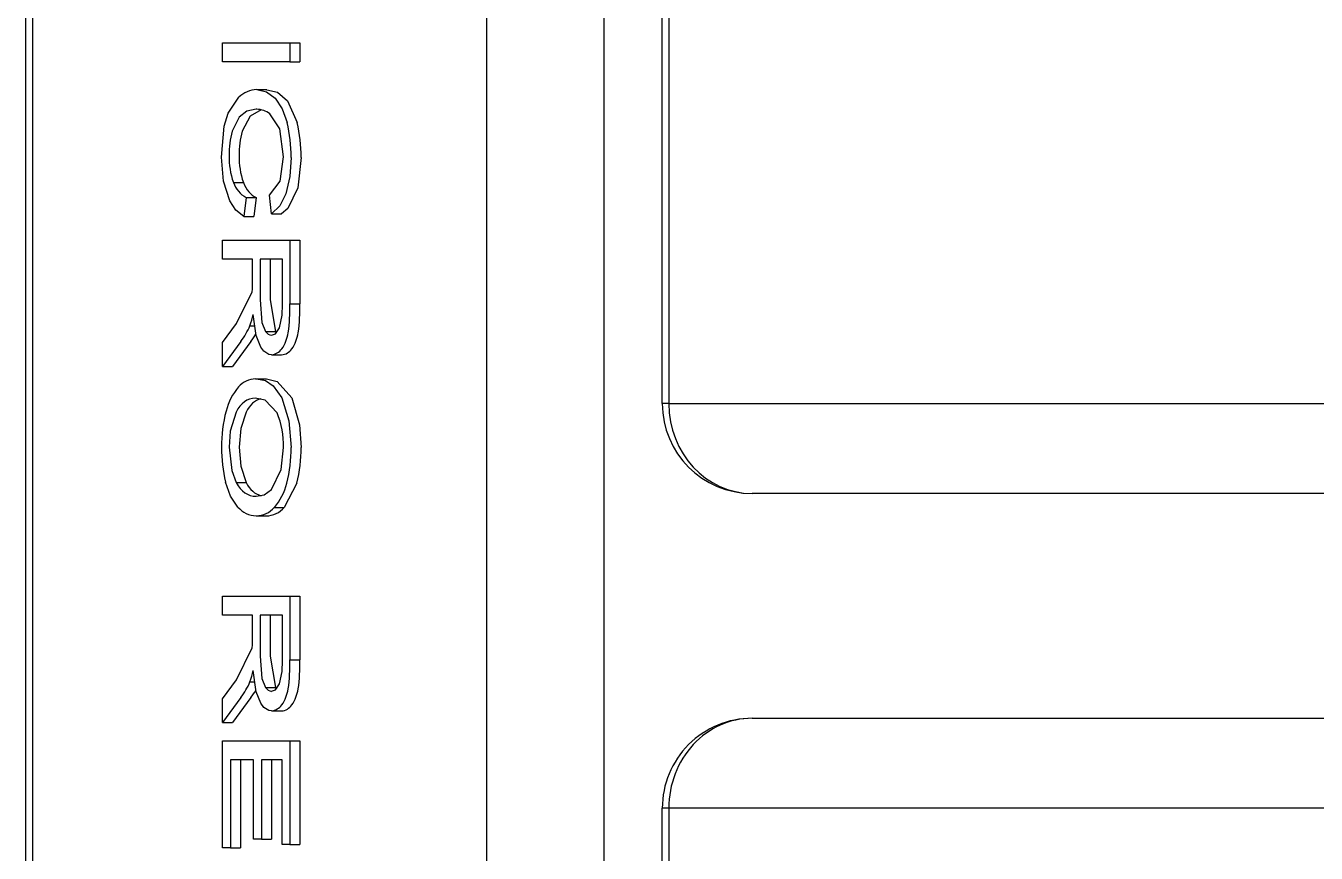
# Model space of a CAD drawing. Header units: inches. Extents: x 47316 to 59086, y 3141 to 11743.
# Drawn here: x 51897.58 to 51903.35, y 9009.59 to 9013.29 of the extents above; entities that cross this region are included whole.
import ezdxf

# ---------------------------------------------------------------- set-up
doc = ezdxf.new("R2010")
doc.units = ezdxf.units.IN
doc.header["$MEASUREMENT"] = 0
doc.layers.add('___SHELL', color=7, linetype='Continuous')

msp = doc.modelspace()

# ---------------------------------------------------------------- linework, layer by layer
at = {"layer": '___SHELL', "color": 0, "linetype": 'ByBlock', "lineweight": -2, "ltscale": 0.3375}
for p, q in [((51900.4246, 9011.6012), (51900.4246, 9017.0239)), ((51900.4538, 9017.0239), (51900.4538, 9011.6012)), ((51900.4246, 9004.3708), (51900.4246, 9009.7936)), ((51900.4538, 9009.7936), (51900.4538, 9004.3708))]:
    msp.add_line(p, q, dxfattribs=at)
at = {"layer": '___SHELL', "color": 0, "linetype": 'ByBlock', "lineweight": -2}
for p, q in [((51897.5796, 9006.9459), (51897.5796, 9015.3813)), ((51897.6088, 9015.3813), (51897.6089, 9006.9459)), ((51899.6402, 9006.9459), (51899.6402, 9015.3813)), ((51900.1631, 9015.3813), (51900.1631, 9006.9459)), ((51898.6122, 9013.0034), (51898.6562, 9012.9936)), ((51898.6562, 9012.9936), (51898.6944, 9012.965)), ((51898.6569, 9013.0033), (51898.7047, 9012.9918)), ((51898.7047, 9012.9918), (51898.749, 9012.9529)), ((51898.4839, 9012.8985), (51898.5315, 9012.9694)), ((51898.6944, 9012.965), (51898.7258, 9012.9173)), ((51898.749, 9012.9529), (51898.7921, 9012.8563)), ((51898.4665, 9012.8408), (51898.4839, 9012.8985)), ((51898.5336, 9012.8801), (51898.5025, 9012.8181)), ((51898.5678, 9012.9068), (51898.5336, 9012.8801)), ((51898.5826, 9012.885), (51898.5472, 9012.818)), ((51898.6092, 9012.9158), (51898.5678, 9012.9068)), ((51898.6323, 9012.9132), (51898.5826, 9012.885)), ((51898.7145, 9012.8278), (51898.6701, 9012.8958)), ((51898.7258, 9012.9173), (51898.7475, 9012.8563)), ((51898.4543, 9012.7025), (51898.4665, 9012.8408)), ((51898.7314, 9012.7026), (51898.7145, 9012.8278)), ((51898.4633, 9012.5951), (51898.4543, 9012.7025)), ((51898.7164, 9012.5952), (51898.7314, 9012.7026)), ((51898.7656, 9012.701), (51898.7599, 9012.6148)), ((51898.8103, 9012.701), (51898.7948, 9012.5641)), ((51898.4915, 9012.5069), (51898.4633, 9012.5951)), ((51898.6686, 9012.5314), (51898.7164, 9012.5952)), ((51898.7599, 9012.6148), (51898.7422, 9012.5377)), ((51898.7422, 9012.5377), (51898.7153, 9012.4841)), ((51898.7948, 9012.5641), (51898.7514, 9012.4731)), ((51898.5191, 9012.4655), (51898.4915, 9012.5069)), ((51898.7153, 9012.4841), (51898.6779, 9012.448)), ((51898.7514, 9012.4731), (51898.7226, 9012.448)), ((51898.5549, 9012.437), (51898.5191, 9012.4655)), ((51898.6276, 9012.0642), (51898.6351, 9011.9637)), ((51898.7252, 9011.9957), (51898.7272, 9012.0438)), ((51898.6097, 9011.9049), (51898.5965, 9011.9997)), ((51898.6351, 9011.9637), (51898.6513, 9011.9237)), ((51898.7134, 9011.9396), (51898.7252, 9011.9957)), ((51898.6299, 9011.8529), (51898.6097, 9011.9049)), ((51898.6783, 9011.9066), (51898.6953, 9011.9128)), ((51898.6953, 9011.9128), (51898.7134, 9011.9396)), ((51898.6437, 9011.8348), (51898.6299, 9011.8529)), ((51898.6661, 9011.8207), (51898.6437, 9011.8348)), ((51898.6783, 9011.8192), (51898.6661, 9011.8207)), ((51898.6103, 9011.712), (51898.6503, 9011.7037)), ((51898.6503, 9011.7037), (51898.6853, 9011.6802)), ((51898.6548, 9011.7121), (51898.7036, 9011.6995)), ((51898.6853, 9011.6802), (51898.7235, 9011.6269)), ((51898.7036, 9011.6995), (51898.7681, 9011.6265)), ((51898.6496, 9011.6163), (51898.6054, 9011.6248)), ((51898.7025, 9011.56), (51898.6496, 9011.6163)), ((51898.7235, 9011.6269), (51898.7558, 9011.5242)), ((51898.7681, 9011.6265), (51898.8036, 9011.5062)), ((51898.5198, 9011.5626), (51898.4935, 9011.4773)), ((51898.5643, 9011.563), (51898.5407, 9011.4896)), ((51898.7558, 9011.5242), (51898.7657, 9011.4055)), ((51898.8036, 9011.5062), (51898.8104, 9011.4055)), ((51898.4935, 9011.4773), (51898.4884, 9011.4063)), ((51898.5407, 9011.4896), (51898.533, 9011.4063)), ((51898.4884, 9011.4063), (51898.5, 9011.3027)), ((51898.533, 9011.4063), (51898.5406, 9011.3219)), ((51898.7206, 9011.3062), (51898.7315, 9011.4051)), ((51898.5406, 9011.3219), (51898.5647, 9011.2488)), ((51898.5, 9011.3027), (51898.5201, 9011.2488)), ((51898.6783, 9011.2179), (51898.7206, 9011.3062)), ((51898.4952, 9011.188), (51898.4729, 9011.2502)), ((51898.645, 9011.1939), (51898.6783, 9011.2179)), ((51898.5276, 9011.1388), (51898.4952, 9011.188)), ((51898.6097, 9011.1871), (51898.645, 9011.1939)), ((51898.6276, 9010.4734), (51898.6351, 9010.3729)), ((51898.7252, 9010.4049), (51898.7272, 9010.453)), ((51898.6097, 9010.3141), (51898.5965, 9010.409)), ((51898.7134, 9010.3488), (51898.7252, 9010.4049)), ((51898.6351, 9010.3729), (51898.6513, 9010.3329)), ((51898.6953, 9010.322), (51898.7134, 9010.3488)), ((51898.6299, 9010.2621), (51898.6097, 9010.3141)), ((51898.6783, 9010.3159), (51898.6953, 9010.322)), ((51898.6437, 9010.244), (51898.6299, 9010.2621)), ((51898.6661, 9010.2299), (51898.6437, 9010.244)), ((51898.6783, 9010.2284), (51898.6661, 9010.2299))]:
    msp.add_line(p, q, dxfattribs=at)
at = {"layer": '___SHELL', "color": 0, "linetype": 'ByBlock', "lineweight": -2, "ltscale": 0.005283}
for p, q in [((51898.4594, 9013.1281), (51898.4594, 9013.213)), ((51898.7604, 9013.213), (51898.7604, 9013.1281)), ((51898.8051, 9013.213), (51898.8051, 9013.1281)), ((51898.4594, 9012.2464), (51898.4594, 9012.3313)), ((51898.4594, 9010.6557), (51898.4594, 9010.7406))]:
    msp.add_line(p, q, dxfattribs=at)
at = {"layer": '___SHELL', "color": 0, "linetype": 'ByBlock', "lineweight": -2, "ltscale": 0.018732}
for p, q in [((51898.4594, 9013.213), (51898.7604, 9013.213)), ((51898.7604, 9013.1281), (51898.4594, 9013.1281)), ((51898.4594, 9012.3313), (51898.7604, 9012.3313)), ((51898.4594, 9010.7406), (51898.7604, 9010.7406)), ((51898.4594, 9010.0939), (51898.7604, 9010.0939))]:
    msp.add_line(p, q, dxfattribs=at)
at = {"layer": '___SHELL', "color": 0, "linetype": 'ByBlock', "lineweight": -2, "ltscale": 0.00278}
for p, q in [((51898.7604, 9013.213), (51898.8051, 9013.213)), ((51898.7604, 9013.1281), (51898.8051, 9013.1281)), ((51898.5077, 9012.5886), (51898.5524, 9012.5886)), ((51898.565, 9012.5219), (51898.6097, 9012.5219)), ((51898.6779, 9012.448), (51898.7226, 9012.448)), ((51898.7604, 9012.3313), (51898.8051, 9012.3313)), ((51898.6513, 9011.9237), (51898.696, 9011.9237)), ((51898.5201, 9011.2488), (51898.5647, 9011.2488)), ((51898.6098, 9011.0997), (51898.6545, 9011.0997)), ((51898.7604, 9010.7406), (51898.8051, 9010.7406)), ((51898.6513, 9010.3329), (51898.696, 9010.3329)), ((51898.7604, 9010.0939), (51898.8051, 9010.0939)), ((51898.7604, 9009.6308), (51898.8051, 9009.6308))]:
    msp.add_line(p, q, dxfattribs=at)
at = {"layer": '___SHELL', "color": 0, "linetype": 'ByBlock', "lineweight": -2, "ltscale": 0.002777}
msp.add_line((51898.6131, 9013.0034), (51898.6577, 9013.0034), dxfattribs=at)
at = {"layer": '___SHELL', "color": 0, "linetype": 'ByBlock', "lineweight": -2, "ltscale": 0.000195313}
msp.add_line((51898.6124, 9012.9158), (51898.6092, 9012.9158), dxfattribs=at)
at = {"layer": '___SHELL', "color": 0, "linetype": 'ByBlock', "lineweight": -2, "ltscale": 0.005223}
msp.add_line((51898.6779, 9012.448), (51898.6686, 9012.5314), dxfattribs=at)
at = {"layer": '___SHELL', "color": 0, "linetype": 'ByBlock', "lineweight": -2, "ltscale": 0.005317}
msp.add_line((51898.565, 9012.5219), (51898.5549, 9012.437), dxfattribs=at)
at = {"layer": '___SHELL', "color": 0, "linetype": 'ByBlock', "lineweight": -2, "ltscale": 0.005316}
msp.add_line((51898.6097, 9012.5219), (51898.5996, 9012.437), dxfattribs=at)
at = {"layer": '___SHELL', "color": 0, "linetype": 'ByBlock', "lineweight": -2, "ltscale": 0.002783}
for p, q in [((51898.5549, 9012.437), (51898.5996, 9012.437)), ((51898.7603, 9012.0468), (51898.805, 9012.0468)), ((51898.6771, 9011.8192), (51898.7218, 9011.8192)), ((51898.4594, 9011.7669), (51898.5042, 9011.7669)), ((51898.6903, 9011.1371), (51898.735, 9011.1371)), ((51898.7603, 9010.4561), (51898.805, 9010.4561)), ((51898.6771, 9010.2284), (51898.7218, 9010.2284)), ((51898.4594, 9010.1761), (51898.5042, 9010.1761)), ((51898.6327, 9009.6548), (51898.6774, 9009.6548)), ((51898.495, 9009.6159), (51898.5397, 9009.6159))]:
    msp.add_line(p, q, dxfattribs=at)
at = {"layer": '___SHELL', "color": 0, "linetype": 'ByBlock', "lineweight": -2, "ltscale": 0.017682}
for p, q in [((51898.7604, 9012.3313), (51898.7603, 9012.0472)), ((51898.8051, 9012.3313), (51898.8051, 9012.0472)), ((51898.7604, 9010.7406), (51898.7603, 9010.4565)), ((51898.8051, 9010.7406), (51898.8051, 9010.4565))]:
    msp.add_line(p, q, dxfattribs=at)
at = {"layer": '___SHELL', "color": 0, "linetype": 'ByBlock', "lineweight": -2, "ltscale": 0.008319}
for p, q in [((51898.5931, 9012.2464), (51898.4594, 9012.2464)), ((51898.5931, 9010.6557), (51898.4594, 9010.6557))]:
    msp.add_line(p, q, dxfattribs=at)
at = {"layer": '___SHELL', "color": 0, "linetype": 'ByBlock', "lineweight": -2, "ltscale": 0.006116}
msp.add_line((51898.5931, 9012.1482), (51898.5931, 9012.2464), dxfattribs=at)
at = {"layer": '___SHELL', "color": 0, "linetype": 'ByBlock', "lineweight": -2, "ltscale": 0.006198}
for p, q in [((51898.7272, 9012.2464), (51898.6276, 9012.2464)), ((51898.7272, 9010.6557), (51898.6276, 9010.6557))]:
    msp.add_line(p, q, dxfattribs=at)
at = {"layer": '___SHELL', "color": 0, "linetype": 'ByBlock', "lineweight": -2, "ltscale": 0.011343}
for p, q in [((51898.6276, 9012.2464), (51898.6276, 9012.0642)), ((51898.6723, 9012.2464), (51898.6724, 9012.0642))]:
    msp.add_line(p, q, dxfattribs=at)
at = {"layer": '___SHELL', "color": 0, "linetype": 'ByBlock', "lineweight": -2, "ltscale": 0.012613}
msp.add_line((51898.7272, 9012.0438), (51898.7272, 9012.2464), dxfattribs=at)
at = {"layer": '___SHELL', "color": 0, "linetype": 'ByBlock', "lineweight": -2, "ltscale": 0.009886}
msp.add_line((51898.5221, 9011.9582), (51898.5916, 9012.101), dxfattribs=at)
at = {"layer": '___SHELL', "color": 0, "linetype": 'ByBlock', "lineweight": -2, "ltscale": 0.008866}
for p, q in [((51898.6724, 9012.0642), (51898.696, 9011.9237)), ((51898.6724, 9010.4734), (51898.696, 9010.3329))]:
    msp.add_line(p, q, dxfattribs=at)
at = {"layer": '___SHELL', "color": 0, "linetype": 'ByBlock', "lineweight": -2, "ltscale": 0.00656}
for p, q in [((51898.4594, 9011.8734), (51898.5221, 9011.9582)), ((51898.4594, 9010.2826), (51898.5221, 9010.3674))]:
    msp.add_line(p, q, dxfattribs=at)
at = {"layer": '___SHELL', "color": 0, "linetype": 'ByBlock', "lineweight": -2, "ltscale": 0.001248}
for p, q in [((51898.5814, 9011.9486), (51898.6015, 9011.9486)), ((51898.5814, 9010.3578), (51898.6015, 9010.3578))]:
    msp.add_line(p, q, dxfattribs=at)
at = {"layer": '___SHELL', "color": 0, "linetype": 'ByBlock', "lineweight": -2, "ltscale": 0.000462792}
for p, q in [((51898.696, 9011.9237), (51898.7006, 9011.9179)), ((51898.696, 9010.3329), (51898.7006, 9010.3271))]:
    msp.add_line(p, q, dxfattribs=at)
at = {"layer": '___SHELL', "color": 0, "linetype": 'ByBlock', "lineweight": -2, "ltscale": 0.008615}
for p, q in [((51898.5413, 9011.8785), (51898.4594, 9011.7669)), ((51898.5413, 9010.2877), (51898.4594, 9010.1761))]:
    msp.add_line(p, q, dxfattribs=at)
at = {"layer": '___SHELL', "color": 0, "linetype": 'ByBlock', "lineweight": -2, "ltscale": 0.006628}
for p, q in [((51898.4594, 9011.7669), (51898.4594, 9011.8734)), ((51898.4594, 9010.1761), (51898.4594, 9010.2826))]:
    msp.add_line(p, q, dxfattribs=at)
at = {"layer": '___SHELL', "color": 0, "linetype": 'ByBlock', "lineweight": -2, "ltscale": 0.008605}
msp.add_line((51898.5861, 9011.8783), (51898.5042, 9011.7669), dxfattribs=at)
at = {"layer": '___SHELL', "color": 0, "linetype": 'ByBlock', "lineweight": -2, "ltscale": 0.000265573}
msp.add_line((51898.6061, 9011.7119), (51898.6103, 9011.712), dxfattribs=at)
at = {"layer": '___SHELL', "color": 0, "linetype": 'ByBlock', "lineweight": -2, "ltscale": 0.002768}
msp.add_line((51898.6103, 9011.712), (51898.6548, 9011.712), dxfattribs=at)
at = {"layer": '___SHELL', "color": 0, "linetype": 'ByBlock', "lineweight": -2, "ltscale": 0.001819}
for p, q in [((51900.4538, 9011.6012), (51900.4246, 9011.6012)), ((51900.4538, 9009.7936), (51900.4246, 9009.7936))]:
    msp.add_line(p, q, dxfattribs=at)
at = {"layer": '___SHELL', "color": 0, "linetype": 'ByBlock', "lineweight": -2, "ltscale": 0.196667}
for p, q in [((51900.4538, 9011.6012), (51903.6137, 9011.6012)), ((51903.9862, 9011.1995), (51900.8263, 9011.1995)), ((51900.8263, 9010.1953), (51903.9862, 9010.1953)), ((51903.6137, 9009.7936), (51900.4538, 9009.7936))]:
    msp.add_line(p, q, dxfattribs=at)
at = {"layer": '___SHELL', "color": 0, "linetype": 'ByBlock', "lineweight": -2, "ltscale": 0.007586}
msp.add_line((51898.7906, 9011.2455), (51898.735, 9011.1371), dxfattribs=at)
at = {"layer": '___SHELL', "color": 0, "linetype": 'ByBlock', "lineweight": -2, "ltscale": 0.006119}
msp.add_line((51898.5931, 9010.5574), (51898.5931, 9010.6557), dxfattribs=at)
at = {"layer": '___SHELL', "color": 0, "linetype": 'ByBlock', "lineweight": -2, "ltscale": 0.011346}
for p, q in [((51898.6276, 9010.6557), (51898.6276, 9010.4734)), ((51898.6723, 9010.6557), (51898.6724, 9010.4734))]:
    msp.add_line(p, q, dxfattribs=at)
at = {"layer": '___SHELL', "color": 0, "linetype": 'ByBlock', "lineweight": -2, "ltscale": 0.012616}
msp.add_line((51898.7272, 9010.453), (51898.7272, 9010.6557), dxfattribs=at)
at = {"layer": '___SHELL', "color": 0, "linetype": 'ByBlock', "lineweight": -2, "ltscale": 0.009888}
msp.add_line((51898.5221, 9010.3674), (51898.5916, 9010.5102), dxfattribs=at)
at = {"layer": '___SHELL', "color": 0, "linetype": 'ByBlock', "lineweight": -2, "ltscale": 0.008608}
msp.add_line((51898.5861, 9010.2875), (51898.5042, 9010.1761), dxfattribs=at)
at = {"layer": '___SHELL', "color": 0, "linetype": 'ByBlock', "lineweight": -2, "ltscale": 0.029745}
msp.add_line((51898.4594, 9009.6159), (51898.4594, 9010.0939), dxfattribs=at)
at = {"layer": '___SHELL', "color": 0, "linetype": 'ByBlock', "lineweight": -2, "ltscale": 0.028818}
for p, q in [((51898.7604, 9010.0939), (51898.7604, 9009.6308)), ((51898.8051, 9010.0939), (51898.8051, 9009.6308))]:
    msp.add_line(p, q, dxfattribs=at)
at = {"layer": '___SHELL', "color": 0, "linetype": 'ByBlock', "lineweight": -2, "ltscale": 0.006378}
msp.add_line((51898.5974, 9010.0091), (51898.495, 9010.0091), dxfattribs=at)
at = {"layer": '___SHELL', "color": 0, "linetype": 'ByBlock', "lineweight": -2, "ltscale": 0.024472}
for p, q in [((51898.495, 9010.0091), (51898.495, 9009.6159)), ((51898.5397, 9010.0091), (51898.5397, 9009.6159))]:
    msp.add_line(p, q, dxfattribs=at)
at = {"layer": '___SHELL', "color": 0, "linetype": 'ByBlock', "lineweight": -2, "ltscale": 0.022055}
for p, q in [((51898.5974, 9009.6548), (51898.5974, 9010.0091)), ((51898.6327, 9010.0091), (51898.6327, 9009.6548)), ((51898.6774, 9010.0091), (51898.6774, 9009.6548))]:
    msp.add_line(p, q, dxfattribs=at)
at = {"layer": '___SHELL', "color": 0, "linetype": 'ByBlock', "lineweight": -2, "ltscale": 0.00574}
msp.add_line((51898.7249, 9010.0091), (51898.6327, 9010.0091), dxfattribs=at)
at = {"layer": '___SHELL', "color": 0, "linetype": 'ByBlock', "lineweight": -2, "ltscale": 0.023544}
msp.add_line((51898.7249, 9009.6308), (51898.7249, 9010.0091), dxfattribs=at)
at = {"layer": '___SHELL', "color": 0, "linetype": 'ByBlock', "lineweight": -2, "ltscale": 0.002194}
msp.add_line((51898.6327, 9009.6548), (51898.5974, 9009.6548), dxfattribs=at)
at = {"layer": '___SHELL', "color": 0, "linetype": 'ByBlock', "lineweight": -2, "ltscale": 0.002209}
for p, q in [((51898.495, 9009.6159), (51898.4594, 9009.6159)), ((51898.7604, 9009.6308), (51898.7249, 9009.6308))]:
    msp.add_line(p, q, dxfattribs=at)
at = {"layer": '___SHELL', "color": 0, "linetype": 'ByBlock', "lineweight": -2}
for centre, radius, start, end in [((51898.617, 9012.8802), 0.1235, 92.24989, 133.75921), ((51898.6105, 9012.8165), 0.0992, 53.05516, 88.91237), ((51898.8934, 9012.7132), 0.4049, 164.98165, 180.56982), ((51898.939, 9012.712), 0.4059, 164.8675, 180.40391), ((51898.1184, 9012.705), 0.6472, 359.64661, 13.52307), ((51898.1816, 9012.7071), 0.6286, 359.44673, 13.72824), ((51898.8223, 9012.699), 0.3337, 178.25644, 199.34515), ((51898.8657, 9012.699), 0.3325, 178.25425, 199.41812), ((51898.6176, 9012.6238), 0.115, 197.77907, 242.72111), ((51898.0655, 9012.139), 0.5276, 355.86613, 0.99492), ((51897.9963, 9012.026), 0.764, 351.8061, 1.56326), ((51898.0108, 9012.0288), 0.7943, 351.91551, 1.3283), ((51898.2792, 9012.0641), 0.3237, 339.08136, 348.52376), ((51898.2437, 9012.0964), 0.3688, 323.79633, 336.36664), ((51898.2845, 9012.0967), 0.3724, 324.08359, 330.23266), ((51898.6814, 9011.9405), 0.0342, 209.19199, 264.6541), ((51898.5941, 9011.9381), 0.1593, 324.55283, 352.44978), ((51898.6336, 9011.9404), 0.1649, 324.95443, 351.89048), ((51898.6709, 9011.8825), 0.064, 276.66687, 325.23727), ((51898.7193, 9011.8763), 0.0574, 273.66006, 328.16378), ((51898.7249, 9011.5079), 0.2567, 139.17231, 166.56866), ((51898.6107, 9011.607), 0.105, 92.52049, 139.34785), ((51899.0604, 9011.4121), 0.606, 165.1267, 180.58275), ((51898.3521, 9011.4158), 0.3792, 358.38394, 22.3668), ((51900.8263, 9011.6012), 0.4017, 180.00003, 270.00003), ((51899.0844, 9011.4014), 0.63, 179.59211, 193.89311), ((51898.1227, 9011.402), 0.6429, 345.88412, 0.30906), ((51898.2143, 9011.3972), 0.5961, 345.25555, 0.79256), ((51898.4966, 9011.3038), 0.2559, 319.26828, 346.77591), ((51898.6131, 9011.2116), 0.1122, 220.43454, 268.17681), ((51898.6072, 9011.2096), 0.11, 271.17744, 318.87281), ((51898.6522, 9011.2087), 0.1092, 271.04245, 319.11035), ((51898.0655, 9010.5482), 0.5276, 355.86613, 0.99492), ((51897.9963, 9010.4352), 0.764, 351.80609, 1.56326), ((51898.0108, 9010.438), 0.7943, 351.91551, 1.3283), ((51898.2792, 9010.4733), 0.3237, 339.08136, 348.52376), ((51898.2437, 9010.5056), 0.3688, 323.79633, 336.36664), ((51898.2845, 9010.5059), 0.3724, 324.08359, 330.23266), ((51898.6814, 9010.3497), 0.0342, 209.19198, 264.65411), ((51898.5941, 9010.3473), 0.1593, 324.55283, 352.44978), ((51898.6336, 9010.3496), 0.1649, 324.95443, 351.89048), ((51898.6709, 9010.2917), 0.064, 276.66686, 325.23727), ((51898.7194, 9010.2855), 0.0574, 273.66005, 328.16378), ((51900.8263, 9009.7936), 0.4017, 90.00003, 180.00003)]:
    msp.add_arc(centre, radius, start, end, dxfattribs=at)
for centre, major_axis, ratio, start_param, end_param in [((51903.7451, 9021.3749), (5.1434, 8.8488), 0.095643, 3.065904, 3.150798), ((51907.8915, 8986.3609), (-9.315, 25.2589), 0.053941, 6.263297, 6.333516), ((51898.7367, 9011.239), (-0.1095, 0.3828), 0.444655, 6.268893, 6.731113), ((51900.8263, 9011.6012), (0, 0.4017), 0.927184, 1.570796, 3.141592), ((51899.9323, 9014.4296), (1.3584, 3.2356), 0.155301, 3.011261, 3.207229), ((51900.904, 9016.5228), (2.286, 5.3287), 0.121149, 3.041196, 3.161442), ((51900.8263, 9009.7936), (0, -0.4017), 0.927184, 3.141592, 4.712389)]:
    msp.add_ellipse(centre, major_axis=major_axis, ratio=ratio, start_param=start_param, end_param=end_param, dxfattribs=at)

doc.saveas('drawing.dxf')
